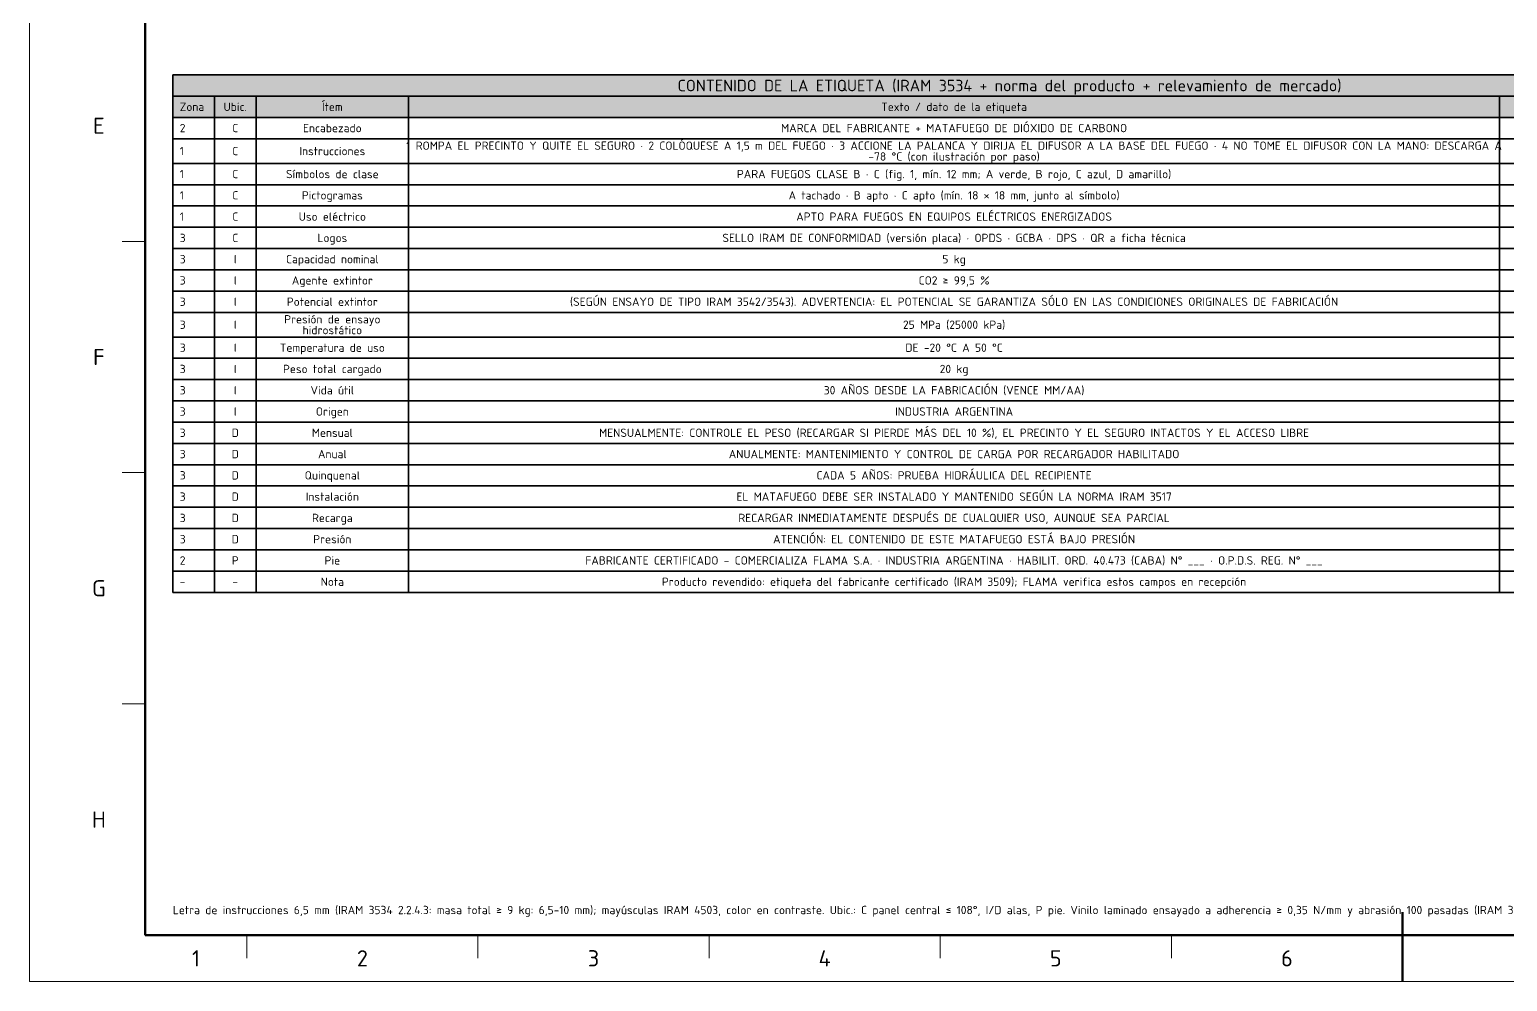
# Model space of a CAD drawing. Header units: millimetres. Extents: x 0 to 2208, y 0 to 420.
# Drawn here: x 1614 to 1933.7, y 0 to 205.8 of the extents above; entities that cross this region are included whole.
import ezdxf
from ezdxf.enums import TextEntityAlignment as Align

# ---------------------------------------------------------------- set-up
doc = ezdxf.new("R2010")
doc.units = ezdxf.units.MM
for name, color, linetype, lineweight in [('06-TEXTO', 7, 'CONTINUOUS', 25), ('07-RECUADRO', 7, 'CONTINUOUS', 70), ('08-FINA', 5, 'CONTINUOUS', 18), ('10-ROTULO', 7, 'CONTINUOUS', 35), ('13-GRAFICA', 30, 'CONTINUOUS', 18)]:
    doc.layers.add(name, color=color, linetype=linetype, lineweight=lineweight)
doc.styles.add('ISO3098', font='isocpeur.ttf')

msp = doc.modelspace()

# ---------------------------------------------------------------- hatches: boundary and pattern name
at = {"layer": '13-GRAFICA', "true_color": 0x191919}
h = msp.add_hatch(color=7, dxfattribs=at)
h.dxf.hatch_style = 1
h.paths.add_polyline_path([(2007, 191.4), (2007, 196), (1645, 196), (1645, 191.4)])
at = {"layer": '13-GRAFICA', "true_color": 0xe8e8e8}
h = msp.add_hatch(color=7, dxfattribs=at)
h.dxf.hatch_style = 1
h.paths.add_polyline_path([(2007, 186.8), (2007, 191.4), (1645, 191.4), (1645, 186.8)])

# ---------------------------------------------------------------- linework, layer by layer
at = {"layer": '07-RECUADRO'}
msp.add_line((1911, 0), (1911, 15), dxfattribs=at)
msp.add_lwpolyline([(1639, 10), (2198, 10), (2198, 410), (1639, 410)], close=True, dxfattribs=at)
at = {"layer": '08-FINA'}
for p, q in [((1639, 160), (1634, 160)), ((1639, 110), (1634, 110)), ((1639, 60), (1634, 60)), ((1661, 10), (1661, 5)), ((1711, 10), (1711, 5)), ((1761, 10), (1761, 5)), ((1811, 10), (1811, 5)), ((1861, 10), (1861, 5))]:
    msp.add_line(p, q, dxfattribs=at)
msp.add_lwpolyline([(1614, 0), (2208, 0), (2208, 420), (1614, 420)], close=True, dxfattribs=at)
at = {"layer": '10-ROTULO'}
for points in [[(1645, 191.4), (2007, 191.4), (2007, 196), (1645, 196)], [(1645, 186.8), (1654, 186.8), (1654, 191.4), (1645, 191.4)], [(1654, 186.8), (1663, 186.8), (1663, 191.4), (1654, 191.4)], [(1663, 186.8), (1696, 186.8), (1696, 191.4), (1663, 191.4)], [(1696, 186.8), (1932, 186.8), (1932, 191.4), (1696, 191.4)], [(1932, 186.8), (2007, 186.8), (2007, 191.4), (1932, 191.4)], [(1645, 182.2), (1654, 182.2), (1654, 186.8), (1645, 186.8)], [(1654, 182.2), (1663, 182.2), (1663, 186.8), (1654, 186.8)], [(1663, 182.2), (1696, 182.2), (1696, 186.8), (1663, 186.8)], [(1696, 182.2), (1932, 182.2), (1932, 186.8), (1696, 186.8)], [(1932, 182.2), (2007, 182.2), (2007, 186.8), (1932, 186.8)], [(1645, 176.86), (1654, 176.86), (1654, 182.2), (1645, 182.2)], [(1654, 176.86), (1663, 176.86), (1663, 182.2), (1654, 182.2)], [(1663, 176.86), (1696, 176.86), (1696, 182.2), (1663, 182.2)], [(1696, 176.86), (1932, 176.86), (1932, 182.2), (1696, 182.2)], [(1932, 176.86), (2007, 176.86), (2007, 182.2), (1932, 182.2)], [(1645, 172.26), (1654, 172.26), (1654, 176.86), (1645, 176.86)], [(1654, 172.26), (1663, 172.26), (1663, 176.86), (1654, 176.86)], [(1663, 172.26), (1696, 172.26), (1696, 176.86), (1663, 176.86)], [(1696, 172.26), (1932, 172.26), (1932, 176.86), (1696, 176.86)], [(1932, 172.26), (2007, 172.26), (2007, 176.86), (1932, 176.86)], [(1645, 167.66), (1654, 167.66), (1654, 172.26), (1645, 172.26)], [(1654, 167.66), (1663, 167.66), (1663, 172.26), (1654, 172.26)], [(1663, 167.66), (1696, 167.66), (1696, 172.26), (1663, 172.26)], [(1696, 167.66), (1932, 167.66), (1932, 172.26), (1696, 172.26)], [(1932, 167.66), (2007, 167.66), (2007, 172.26), (1932, 172.26)], [(1645, 163.06), (1654, 163.06), (1654, 167.66), (1645, 167.66)], [(1654, 163.06), (1663, 163.06), (1663, 167.66), (1654, 167.66)], [(1663, 163.06), (1696, 163.06), (1696, 167.66), (1663, 167.66)], [(1696, 163.06), (1932, 163.06), (1932, 167.66), (1696, 167.66)], [(1932, 163.06), (2007, 163.06), (2007, 167.66), (1932, 167.66)], [(1645, 158.46), (1654, 158.46), (1654, 163.06), (1645, 163.06)], [(1654, 158.46), (1663, 158.46), (1663, 163.06), (1654, 163.06)], [(1663, 158.46), (1696, 158.46), (1696, 163.06), (1663, 163.06)], [(1696, 158.46), (1932, 158.46), (1932, 163.06), (1696, 163.06)], [(1932, 158.46), (2007, 158.46), (2007, 163.06), (1932, 163.06)], [(1645, 153.86), (1654, 153.86), (1654, 158.46), (1645, 158.46)], [(1654, 153.86), (1663, 153.86), (1663, 158.46), (1654, 158.46)], [(1663, 153.86), (1696, 153.86), (1696, 158.46), (1663, 158.46)], [(1696, 153.86), (1932, 153.86), (1932, 158.46), (1696, 158.46)], [(1932, 153.86), (2007, 153.86), (2007, 158.46), (1932, 158.46)], [(1645, 149.26), (1654, 149.26), (1654, 153.86), (1645, 153.86)], [(1654, 149.26), (1663, 149.26), (1663, 153.86), (1654, 153.86)], [(1663, 149.26), (1696, 149.26), (1696, 153.86), (1663, 153.86)], [(1696, 149.26), (1932, 149.26), (1932, 153.86), (1696, 153.86)], [(1932, 149.26), (2007, 149.26), (2007, 153.86), (1932, 153.86)], [(1645, 144.66), (1654, 144.66), (1654, 149.26), (1645, 149.26)], [(1654, 144.66), (1663, 144.66), (1663, 149.26), (1654, 149.26)], [(1663, 144.66), (1696, 144.66), (1696, 149.26), (1663, 149.26)], [(1696, 144.66), (1932, 144.66), (1932, 149.26), (1696, 149.26)], [(1932, 144.66), (2007, 144.66), (2007, 149.26), (1932, 149.26)], [(1645, 139.32), (1654, 139.32), (1654, 144.66), (1645, 144.66)], [(1654, 139.32), (1663, 139.32), (1663, 144.66), (1654, 144.66)], [(1663, 139.32), (1696, 139.32), (1696, 144.66), (1663, 144.66)], [(1696, 139.32), (1932, 139.32), (1932, 144.66), (1696, 144.66)], [(1932, 139.32), (2007, 139.32), (2007, 144.66), (1932, 144.66)], [(1645, 134.72), (1654, 134.72), (1654, 139.32), (1645, 139.32)], [(1654, 134.72), (1663, 134.72), (1663, 139.32), (1654, 139.32)], [(1663, 134.72), (1696, 134.72), (1696, 139.32), (1663, 139.32)], [(1696, 134.72), (1932, 134.72), (1932, 139.32), (1696, 139.32)], [(1932, 134.72), (2007, 134.72), (2007, 139.32), (1932, 139.32)], [(1645, 130.12), (1654, 130.12), (1654, 134.72), (1645, 134.72)], [(1654, 130.12), (1663, 130.12), (1663, 134.72), (1654, 134.72)], [(1663, 130.12), (1696, 130.12), (1696, 134.72), (1663, 134.72)], [(1696, 130.12), (1932, 130.12), (1932, 134.72), (1696, 134.72)], [(1932, 130.12), (2007, 130.12), (2007, 134.72), (1932, 134.72)], [(1645, 125.52), (1654, 125.52), (1654, 130.12), (1645, 130.12)], [(1654, 125.52), (1663, 125.52), (1663, 130.12), (1654, 130.12)], [(1663, 125.52), (1696, 125.52), (1696, 130.12), (1663, 130.12)], [(1696, 125.52), (1932, 125.52), (1932, 130.12), (1696, 130.12)], [(1932, 125.52), (2007, 125.52), (2007, 130.12), (1932, 130.12)], [(1645, 120.92), (1654, 120.92), (1654, 125.52), (1645, 125.52)], [(1654, 120.92), (1663, 120.92), (1663, 125.52), (1654, 125.52)], [(1663, 120.92), (1696, 120.92), (1696, 125.52), (1663, 125.52)], [(1696, 120.92), (1932, 120.92), (1932, 125.52), (1696, 125.52)], [(1932, 120.92), (2007, 120.92), (2007, 125.52), (1932, 125.52)], [(1645, 116.32), (1654, 116.32), (1654, 120.92), (1645, 120.92)], [(1654, 116.32), (1663, 116.32), (1663, 120.92), (1654, 120.92)], [(1663, 116.32), (1696, 116.32), (1696, 120.92), (1663, 120.92)], [(1696, 116.32), (1932, 116.32), (1932, 120.92), (1696, 120.92)], [(1932, 116.32), (2007, 116.32), (2007, 120.92), (1932, 120.92)], [(1645, 111.72), (1654, 111.72), (1654, 116.32), (1645, 116.32)], [(1654, 111.72), (1663, 111.72), (1663, 116.32), (1654, 116.32)], [(1663, 111.72), (1696, 111.72), (1696, 116.32), (1663, 116.32)], [(1696, 111.72), (1932, 111.72), (1932, 116.32), (1696, 116.32)], [(1932, 111.72), (2007, 111.72), (2007, 116.32), (1932, 116.32)], [(1645, 107.12), (1654, 107.12), (1654, 111.72), (1645, 111.72)], [(1654, 107.12), (1663, 107.12), (1663, 111.72), (1654, 111.72)], [(1663, 107.12), (1696, 107.12), (1696, 111.72), (1663, 111.72)], [(1696, 107.12), (1932, 107.12), (1932, 111.72), (1696, 111.72)], [(1932, 107.12), (2007, 107.12), (2007, 111.72), (1932, 111.72)], [(1645, 102.52), (1654, 102.52), (1654, 107.12), (1645, 107.12)], [(1654, 102.52), (1663, 102.52), (1663, 107.12), (1654, 107.12)], [(1663, 102.52), (1696, 102.52), (1696, 107.12), (1663, 107.12)], [(1696, 102.52), (1932, 102.52), (1932, 107.12), (1696, 107.12)], [(1932, 102.52), (2007, 102.52), (2007, 107.12), (1932, 107.12)], [(1645, 97.92), (1654, 97.92), (1654, 102.52), (1645, 102.52)], [(1654, 97.92), (1663, 97.92), (1663, 102.52), (1654, 102.52)], [(1663, 97.92), (1696, 97.92), (1696, 102.52), (1663, 102.52)], [(1696, 97.92), (1932, 97.92), (1932, 102.52), (1696, 102.52)], [(1932, 97.92), (2007, 97.92), (2007, 102.52), (1932, 102.52)], [(1645, 93.32), (1654, 93.32), (1654, 97.92), (1645, 97.92)], [(1654, 93.32), (1663, 93.32), (1663, 97.92), (1654, 97.92)], [(1663, 93.32), (1696, 93.32), (1696, 97.92), (1663, 97.92)], [(1696, 93.32), (1932, 93.32), (1932, 97.92), (1696, 97.92)], [(1932, 93.32), (2007, 93.32), (2007, 97.92), (1932, 97.92)], [(1645, 88.72), (1654, 88.72), (1654, 93.32), (1645, 93.32)], [(1654, 88.72), (1663, 88.72), (1663, 93.32), (1654, 93.32)], [(1663, 88.72), (1696, 88.72), (1696, 93.32), (1663, 93.32)], [(1696, 88.72), (1932, 88.72), (1932, 93.32), (1696, 93.32)], [(1932, 88.72), (2007, 88.72), (2007, 93.32), (1932, 93.32)], [(1645, 84.12), (1654, 84.12), (1654, 88.72), (1645, 88.72)], [(1654, 84.12), (1663, 84.12), (1663, 88.72), (1654, 88.72)], [(1663, 84.12), (1696, 84.12), (1696, 88.72), (1663, 88.72)], [(1696, 84.12), (1932, 84.12), (1932, 88.72), (1696, 88.72)], [(1932, 84.12), (2007, 84.12), (2007, 88.72), (1932, 88.72)]]:
    msp.add_lwpolyline(points, close=True, dxfattribs=at)

# ---------------------------------------------------------------- texts
at = {"layer": '06-TEXTO', "true_color": 0xffffff, "style": 'ISO3098'}
msp.add_text('CONTENIDO DE LA ETIQUETA (IRAM 3534 + norma del producto + relevamiento de mercado)', height=2.5, dxfattribs=at).set_placement((1826, 193.7), align=Align.MIDDLE_CENTER)
at = {"layer": '06-TEXTO', "style": 'ISO3098'}
for s, p in [('Zona', (1646.5, 189.1)), ('2', (1646.5, 184.5)), ('1', (1646.5, 179.53)), ('1', (1646.5, 174.56)), ('1', (1646.5, 169.96)), ('1', (1646.5, 165.36)), ('3', (1646.5, 160.76)), ('3', (1646.5, 156.16)), ('3', (1646.5, 151.56)), ('3', (1646.5, 146.96)), ('3', (1646.5, 141.99)), ('3', (1646.5, 137.02)), ('3', (1646.5, 132.42)), ('3', (1646.5, 127.82)), ('3', (1646.5, 123.22)), ('3', (1646.5, 118.62)), ('3', (1646.5, 114.02)), ('3', (1646.5, 109.42)), ('3', (1646.5, 104.82)), ('3', (1646.5, 100.22)), ('3', (1646.5, 95.62)), ('2', (1646.5, 91.02)), ('-', (1646.5, 86.42))]:
    msp.add_text(s, height=1.8, dxfattribs=at).set_placement(p, align=Align.MIDDLE_LEFT)
for s, height, p in [('Ubic.', 1.8, (1658.5, 189.1)), ('Ítem', 1.8, (1679.5, 189.1)), ('Texto / dato de la etiqueta', 1.8, (1814, 189.1)), ('E', 3.5, (1629, 185)), ('MARCA DEL FABRICANTE + MATAFUEGO DE DIÓXIDO DE CARBONO', 1.8, (1814, 184.5)), ('C', 1.8, (1658.5, 184.5)), ('Encabezado', 1.8, (1679.5, 184.5)), ('C', 1.8, (1658.5, 179.53)), ('Instrucciones', 1.8, (1679.5, 179.53)), ('1 ROMPA EL PRECINTO Y QUITE EL SEGURO · 2 COLÓQUESE A 1,5 m DEL FUEGO · 3 ACCIONE LA PALANCA Y DIRIJA EL DIFUSOR A LA BASE DEL FUEGO · 4 NO TOME EL DIFUSOR CON LA MANO: DESCARGA A', 1.8, (1814, 180.7)), ('-78 °C (con ilustración por paso)', 1.8, (1814, 178.36)), ('C', 1.8, (1658.5, 174.56)), ('Símbolos de clase', 1.8, (1679.5, 174.56)), ('PARA FUEGOS CLASE B · C (fig. 1, mín. 12 mm; A verde, B rojo, C azul, D amarillo)', 1.8, (1814, 174.56)), ('C', 1.8, (1658.5, 169.96)), ('Pictogramas', 1.8, (1679.5, 169.96)), ('A tachado · B apto · C apto (mín. 18 × 18 mm, junto al símbolo)', 1.8, (1814, 169.96)), ('C', 1.8, (1658.5, 165.36)), ('Uso eléctrico', 1.8, (1679.5, 165.36)), ('APTO PARA FUEGOS EN EQUIPOS ELÉCTRICOS ENERGIZADOS', 1.8, (1814, 165.36)), ('C', 1.8, (1658.5, 160.76)), ('Logos', 1.8, (1679.5, 160.76)), ('SELLO IRAM DE CONFORMIDAD (versión placa) · OPDS · GCBA · DPS · QR a ficha técnica', 1.8, (1814, 160.76)), ('I', 1.8, (1658.5, 156.16)), ('Capacidad nominal', 1.8, (1679.5, 156.16)), ('5 kg', 1.8, (1814, 156.16)), ('I', 1.8, (1658.5, 151.56)), ('Agente extintor', 1.8, (1679.5, 151.56)), ('CO2 ≥ 99,5 %', 1.8, (1814, 151.56)), ('I', 1.8, (1658.5, 146.96)), ('Potencial extintor', 1.8, (1679.5, 146.96)), ('(SEGÚN ENSAYO DE TIPO IRAM 3542/3543). ADVERTENCIA: EL POTENCIAL SE GARANTIZA SÓLO EN LAS CONDICIONES ORIGINALES DE FABRICACIÓN', 1.8, (1814, 146.96)), ('Presión de ensayo', 1.8, (1679.5, 143.16)), ('I', 1.8, (1658.5, 141.99)), ('hidrostático', 1.8, (1679.5, 140.82)), ('25 MPa (25000 kPa)', 1.8, (1814, 141.99)), ('I', 1.8, (1658.5, 137.02)), ('Temperatura de uso', 1.8, (1679.5, 137.02)), ('DE -20 °C A 50 °C', 1.8, (1814, 137.02)), ('F', 3.5, (1629, 135)), ('I', 1.8, (1658.5, 132.42)), ('Peso total cargado', 1.8, (1679.5, 132.42)), ('20 kg', 1.8, (1814, 132.42)), ('I', 1.8, (1658.5, 127.82)), ('Vida útil', 1.8, (1679.5, 127.82)), ('30 AÑOS DESDE LA FABRICACIÓN (VENCE MM/AA)', 1.8, (1814, 127.82)), ('I', 1.8, (1658.5, 123.22)), ('Origen', 1.8, (1679.5, 123.22)), ('INDUSTRIA ARGENTINA', 1.8, (1814, 123.22)), ('D', 1.8, (1658.5, 118.62)), ('Mensual', 1.8, (1679.5, 118.62)), ('MENSUALMENTE: CONTROLE EL PESO (RECARGAR SI PIERDE MÁS DEL 10 %), EL PRECINTO Y EL SEGURO INTACTOS Y EL ACCESO LIBRE', 1.8, (1814, 118.62)), ('D', 1.8, (1658.5, 114.02)), ('Anual', 1.8, (1679.5, 114.02)), ('ANUALMENTE: MANTENIMIENTO Y CONTROL DE CARGA POR RECARGADOR HABILITADO', 1.8, (1814, 114.02)), ('D', 1.8, (1658.5, 109.42)), ('Quinquenal', 1.8, (1679.5, 109.42)), ('CADA 5 AÑOS: PRUEBA HIDRÁULICA DEL RECIPIENTE', 1.8, (1814, 109.42)), ('D', 1.8, (1658.5, 104.82)), ('Instalación', 1.8, (1679.5, 104.82)), ('EL MATAFUEGO DEBE SER INSTALADO Y MANTENIDO SEGÚN LA NORMA IRAM 3517', 1.8, (1814, 104.82)), ('D', 1.8, (1658.5, 100.22)), ('Recarga', 1.8, (1679.5, 100.22)), ('RECARGAR INMEDIATAMENTE DESPUÉS DE CUALQUIER USO, AUNQUE SEA PARCIAL', 1.8, (1814, 100.22)), ('D', 1.8, (1658.5, 95.62)), ('Presión', 1.8, (1679.5, 95.62)), ('ATENCIÓN: EL CONTENIDO DE ESTE MATAFUEGO ESTÁ BAJO PRESIÓN', 1.8, (1814, 95.62)), ('P', 1.8, (1658.5, 91.02)), ('Pie', 1.8, (1679.5, 91.02)), ('FABRICANTE CERTIFICADO - COMERCIALIZA FLAMA S.A. · INDUSTRIA ARGENTINA · HABILIT. ORD. 40.473 (CABA) N° ___ · O.P.D.S. REG. N° ___', 1.8, (1814, 91.02)), ('G', 3.5, (1629, 85)), ('Nota', 1.8, (1679.5, 86.42)), ('Producto revendido: etiqueta del fabricante certificado (IRAM 3509); FLAMA verifica estos campos en recepción', 1.8, (1814, 86.42)), ('-', 1.8, (1658.5, 86.42)), ('H', 3.5, (1629, 35)), ('1', 3.5, (1650, 5)), ('2', 3.5, (1686, 5)), ('3', 3.5, (1736, 5)), ('4', 3.5, (1786, 5)), ('5', 3.5, (1836, 5)), ('6', 3.5, (1886, 5))]:
    msp.add_text(s, height=height, dxfattribs=at).set_placement(p, align=Align.MIDDLE_CENTER)
msp.add_text('Letra de instrucciones 6,5 mm (IRAM 3534 2.2.4.3: masa total ≥ 9 kg: 6,5-10 mm); mayúsculas IRAM 4503, color en contraste. Ubic.: C panel central ≤ 108°, I/D alas, P pie. Vinilo laminado ensayado a adherencia ≥ 0,35 N/mm y abrasión 100 pasadas (IRAM 3534 cap. 3).', height=1.8, dxfattribs=at).set_placement((1645, 14), align=Align.BOTTOM_LEFT)

doc.saveas('drawing.dxf')
